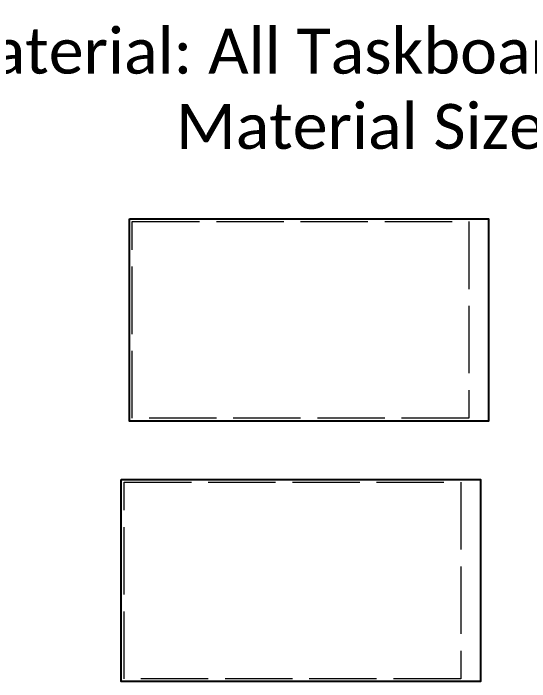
# Model space of a CAD drawing. Header units: inches. Extents: x -1530 to 385, y -443 to 699.
# Drawn here: x 119.9 to 165.9, y 25.3 to 84.8 of the extents above; entities that cross this region are included whole.
import ezdxf

# ---------------------------------------------------------------- set-up
doc = ezdxf.new("R2010")
doc.units = ezdxf.units.IN
doc.header["$LTSCALE"] = 0.5
doc.header["$MEASUREMENT"] = 0
doc.linetypes.add('ACAD_ISO02W100', pattern=[15, 12, -3])
doc.layers.add('01Table', color=1, linetype='Continuous')
doc.layers.add('02Material Outline', color=3, linetype='Continuous', lineweight=0)
doc.styles.get("Standard").update_dxf_attribs({"font": 'arial.ttf'})

msp = doc.modelspace()

# ---------------------------------------------------------------- linework, layer by layer
at = {"layer": '01Table'}
for points in [[(130.211, 66.537), (162.211, 66.537), (162.211, 48.537), (130.211, 48.537)], [(129.48, 43.342), (161.48, 43.342), (161.48, 25.342), (129.48, 25.342)]]:
    msp.add_lwpolyline(points, close=True, dxfattribs=at)
at = {"layer": '02Material Outline', "linetype": 'ACAD_ISO02W100'}
for points in [[(130.461, 66.287), (160.461, 66.287), (160.461, 48.787), (130.461, 48.787)], [(129.73, 43.092), (159.73, 43.092), (159.73, 25.592), (129.73, 25.592)]]:
    msp.add_lwpolyline(points, close=True, dxfattribs=at)

# ---------------------------------------------------------------- texts
at = {"insert": (37.93, 84.82), "char_height": 3, "width": 249.06375, "attachment_point": 1}
msp.add_mtext('\\A1;\\pxqc;{\\fCalibri|b0|i0|c0|p34;\\H1.3333x;Material: All Taskboard &  \\H0.7x;\\S1/8;\\H1.42857x;" Chipboard\\P\\C3;Material Size: 18"x30"\\H0.75003x;\\C256;\\P }', dxfattribs=at)

doc.saveas('drawing.dxf')
